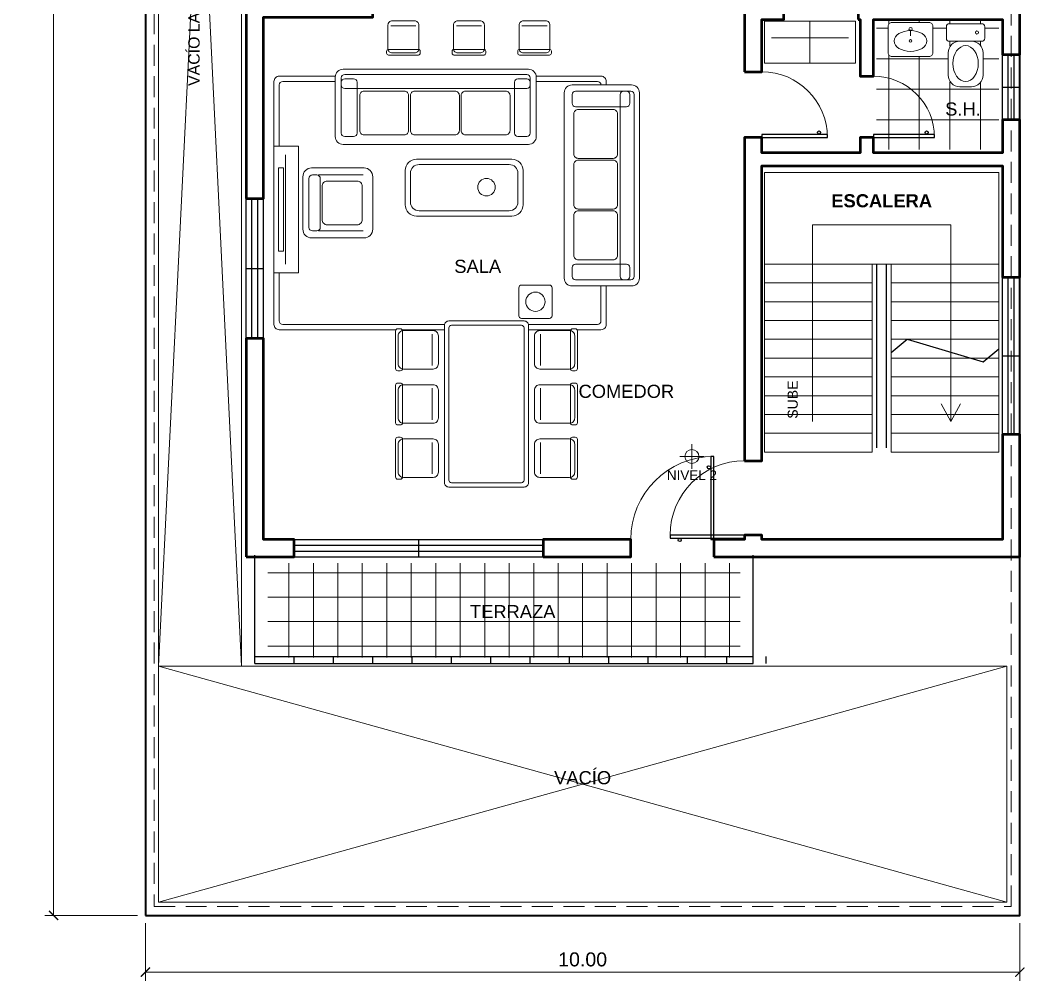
# Model space of a CAD drawing. Header units: metres. Extents: x -1.4 to 26.1, y -0.8 to 23.2.
# Drawn here: x 14.57 to 26.06, y -0.75 to 10.24 of the extents above; entities that cross this region are included whole.
import ezdxf
from ezdxf.enums import TextEntityAlignment as Align

# ---------------------------------------------------------------- set-up
doc = ezdxf.new("R2010")
doc.units = ezdxf.units.M
doc.linetypes.add('ARQ_OCULTO', pattern=[0.36, 0.24, -0.12])
for name, color, linetype, lineweight in [('A_COTA', 7, 'Continuous', 13), ('A_ESCALERA', 7, 'Continuous', 18), ('A_LIMITE', 7, 'Continuous', 35), ('A_MUEBLE', 7, 'Continuous', 18), ('A_MURO_CORTE', 7, 'Continuous', 50), ('A_PUERTA', 7, 'Continuous', 25), ('A_SANITARIO', 7, 'Continuous', 18), ('A_TEXTO', 7, 'Continuous', 13), ('A_VENTANA', 7, 'Continuous', 25)]:
    doc.layers.add(name, color=color, linetype=linetype, lineweight=lineweight)
for name, color, linetype, lineweight, true_color in [('A_MUEBLE_DETALLE', 8, 'Continuous', 9, 0x555555), ('A_PISO_TRAMA', 9, 'Continuous', 9, 0xb4b4b4), ('A_PROYECCION', 8, 'ARQ_OCULTO', 13, 0x737373), ('A_VACIO', 9, 'Continuous', 9, 0x9b9b9b)]:
    doc.layers.add(name, color=color, linetype=linetype, lineweight=lineweight, true_color=true_color)
doc.styles.add('ARQ', font='arial.ttf')
doc.styles.add('ARQ_BOLD', font='arialbd.ttf')
doc.styles.add('OpenSansCondensed-Light', font='OpenSansCondensed-Light.ttf')
doc.dimstyles.new('EZDXF', dxfattribs={"dimtxt": 0.25, "dimasz": 0.175, "dimexe": 0.375, "dimexo": 0.125, "dimgap": 0.1, "dimtad": 1, "dimlfac": 100, "dimzin": 12, "dimdsep": 46, "dimtxsty": 'OpenSansCondensed-Light', "dimblk": 'ARCHTICK', "dimcen": 2.5, "dimazin": 3, "dimtfac": 0.5, "dimtmove": 2, "dimatfit": 3})

# ---------------------------------------------------------------- blocks, each defined once
blk = doc.blocks.new('M_SOFA_3_PLAZAS')
at = {"layer": 'A_MUEBLE'}
for points in [[(-1.06, -0.43), (1.06, -0.43, 0.414214), (1.15, -0.34), (1.15, 0.34, 0.414214), (1.06, 0.43), (-1.06, 0.43, 0.414214), (-1.15, 0.34), (-1.15, -0.34, 0.414214)], [(-1.04, -0.34), (-0.94, -0.34, 0.414214), (-0.9, -0.3), (-0.9, 0.28, 0.414214), (-0.94, 0.32), (-1.04, 0.32, 0.414214), (-1.08, 0.28), (-1.08, -0.3, 0.414214)], [(0.94, -0.34), (1.04, -0.34, 0.414214), (1.08, -0.3), (1.08, 0.28, 0.414214), (1.04, 0.32), (0.94, 0.32, 0.414214), (0.9, 0.28), (0.9, -0.3, 0.414214)]]:
    blk.add_lwpolyline(points, format="xyb", close=True, dxfattribs=at)
at = {"layer": 'A_MUEBLE_DETALLE'}
for points in [[(-1.04, 0.21), (1.04, 0.21, 0.414214), (1.08, 0.25), (1.08, 0.33, 0.414214), (1.04, 0.37), (-1.04, 0.37, 0.414214), (-1.08, 0.33), (-1.08, 0.25, 0.414214)], [(-0.82, -0.32), (-0.36, -0.32, 0.414214), (-0.31, -0.27), (-0.31, 0.13, 0.414214), (-0.36, 0.18), (-0.82, 0.18, 0.414214), (-0.87, 0.13), (-0.87, -0.27, 0.414214)], [(-0.24, -0.32), (0.22, -0.32, 0.414214), (0.27, -0.27), (0.27, 0.13, 0.414214), (0.22, 0.18), (-0.24, 0.18, 0.414214), (-0.29, 0.13), (-0.29, -0.27, 0.414214)], [(0.34, -0.32), (0.8, -0.32, 0.414214), (0.85, -0.27), (0.85, 0.13, 0.414214), (0.8, 0.18), (0.34, 0.18, 0.414214), (0.29, 0.13), (0.29, -0.27, 0.414214)]]:
    blk.add_lwpolyline(points, format="xyb", close=True, dxfattribs=at)
blk = doc.blocks.new('M_BUTACA')
at = {"layer": 'A_MUEBLE'}
for p, q in [((-0.32, -0.29), (-0.32, 0.22)), ((0.32, -0.29), (0.32, 0.22))]:
    blk.add_line(p, q, dxfattribs=at)
blk.add_lwpolyline([(-0.3, -0.4), (0.3, -0.4, 0.414214), (0.4, -0.3), (0.4, 0.3, 0.414214), (0.3, 0.4), (-0.3, 0.4, 0.414214), (-0.4, 0.3), (-0.4, -0.3, 0.414214)], format="xyb", close=True, dxfattribs=at)
at = {"layer": 'A_MUEBLE_DETALLE'}
for points in [[(-0.28, 0.2), (0.28, 0.2, 0.414214), (0.32, 0.24), (0.32, 0.29, 0.414214), (0.28, 0.33), (-0.28, 0.33, 0.414214), (-0.32, 0.29), (-0.32, 0.24, 0.414214)], [(-0.19, -0.28), (0.19, -0.28, 0.414214), (0.25, -0.22), (0.25, 0.12, 0.414214), (0.19, 0.18), (-0.19, 0.18, 0.414214), (-0.25, 0.12), (-0.25, -0.22, 0.414214)]]:
    blk.add_lwpolyline(points, format="xyb", close=True, dxfattribs=at)
blk = doc.blocks.new('M_SILLA')
at = {"layer": 'A_MUEBLE'}
blk.add_lwpolyline([(-0.16, -0.23), (0.16, -0.23, 0.414214), (0.22, -0.17), (0.22, 0.17, 0.414214), (0.16, 0.23), (-0.16, 0.23, 0.414214), (-0.22, 0.17), (-0.22, -0.17, 0.414214)], format="xyb", close=True, dxfattribs=at)
at = {"layer": 'A_MUEBLE_DETALLE'}
blk.add_line((-0.18, -0.16), (0.18, -0.16), dxfattribs=at)
blk.add_lwpolyline([(-0.215, 0.18), (0.215, 0.18, 0.414214), (0.24, 0.205), (0.24, 0.235, 0.414214), (0.215, 0.26), (-0.215, 0.26, 0.414214), (-0.24, 0.235), (-0.24, 0.205, 0.414214)], format="xyb", close=True, dxfattribs=at)
blk = doc.blocks.new('M_COMEDOR_6')
at = {"layer": 'A_MUEBLE'}
blk.add_lwpolyline([(-0.43, -0.95), (0.43, -0.95, 0.414214), (0.48, -0.9), (0.48, 0.9, 0.414214), (0.43, 0.95), (-0.43, 0.95, 0.414214), (-0.48, 0.9), (-0.48, -0.9, 0.414214)], format="xyb", close=True, dxfattribs=at)
at = {"layer": 'A_MUEBLE_DETALLE'}
blk.add_lwpolyline([(-0.4, -0.9), (0.4, -0.9, 0.414214), (0.43, -0.87), (0.43, 0.87, 0.414214), (0.4, 0.9), (-0.4, 0.9, 0.414214), (-0.43, 0.87), (-0.43, -0.87, 0.414214)], format="xyb", close=True, dxfattribs=at)
at = {"layer": 'A_MUEBLE'}
for p, rotation in [((-0.78, 0.62), 90), ((0.78, 0.62), 270), ((-0.78, 0), 90), ((0.78, 0), 270), ((-0.78, -0.62), 90), ((0.78, -0.62), 270)]:
    blk.add_blockref('M_SILLA', p, dxfattribs=dict(at, rotation=rotation))
blk = doc.blocks.new('M_INODORO')
at = {"layer": 'A_MUEBLE_DETALLE'}
blk.add_circle((0.13, 0.3), 0.018, dxfattribs=at)
at = {"layer": 'A_SANITARIO'}
for points in [[(-0.185, 0.2), (0.185, 0.2, 0.414214), (0.22, 0.235), (0.22, 0.365, 0.414214), (0.185, 0.4), (-0.185, 0.4, 0.414214), (-0.22, 0.365), (-0.22, 0.235, 0.414214)], [(-0.067, -0.32), (0.067, -0.32, 0.414214), (0.2, -0.187), (0.2, 0.067, 0.414214), (0.067, 0.2), (-0.067, 0.2, 0.414214), (-0.2, 0.067), (-0.2, -0.187, 0.414214)]]:
    blk.add_lwpolyline(points, format="xyb", close=True, dxfattribs=at)
blk.add_ellipse((0, -0.055), major_axis=(0, 0.205), ratio=0.707317, dxfattribs=at)
blk = doc.blocks.new('M_LAVATORIO')
at = {"layer": 'A_MUEBLE_DETALLE'}
blk.add_circle((0, -0.02), 0.018, dxfattribs=at)
at = {"layer": 'A_SANITARIO'}
blk.add_line((0, 0.13), (0, 0.05), dxfattribs=at)
blk.add_lwpolyline([(-0.25, -0.23), (0.25, -0.23, 0.414214), (0.3, -0.18), (0.3, 0.18, 0.414214), (0.25, 0.23), (-0.25, 0.23, 0.414214), (-0.3, 0.18), (-0.3, -0.18, 0.414214)], format="xyb", close=True, dxfattribs=at)
blk.add_circle((0, 0.14), 0.022, dxfattribs=at)
blk.add_ellipse((0, -0.02), major_axis=(0.22, 0), ratio=0.636364, dxfattribs=at)
blk = doc.blocks.new('_ARCHTICK')
at = {"color": 0, "linetype": 'BYBLOCK', "const_width": 0.15}
blk.add_lwpolyline([(-0.5, -0.5), (0.5, 0.5)], dxfattribs=at)

msp = doc.modelspace()

# ---------------------------------------------------------------- hatches: boundary and pattern name
at = {"layer": 'A_PISO_TRAMA'}
h = msp.add_hatch(dxfattribs=at)
h.set_pattern_fill('ARQ_BALDOSA', style=0)
h.set_pattern_definition([(0, (0, 0), (0, 0.35), []), (90, (0, 0), (0.35, 0), [])])
h.paths.add_polyline_path([(25.76, 10.23), (25.76, 8.76), (24.36, 8.76), (24.36, 10.23)])
h.paths.add_polyline_path([(25.17879, 9.58566), (25.17889, 9.58528), (25.18666, 9.56025), (25.18679, 9.55988), (25.18696, 9.55953), (25.19926, 9.53688), (25.19946, 9.53655), (25.19969, 9.53624), (25.21597, 9.51651), (25.21622, 9.51622), (25.21651, 9.51597), (25.23624, 9.49969), (25.23655, 9.49946), (25.23688, 9.49926), (25.25953, 9.48696), (25.25988, 9.48679), (25.26025, 9.48666), (25.28528, 9.47889), (25.28566, 9.47879), (25.28606, 9.47873), (25.31293, 9.47602), (25.31333, 9.476), (25.44667, 9.476), (25.44707, 9.47602), (25.47394, 9.47873), (25.47434, 9.47879), (25.47472, 9.47889), (25.49975, 9.48666), (25.50012, 9.48679), (25.50047, 9.48696), (25.52312, 9.49926), (25.52345, 9.49946), (25.52376, 9.49969), (25.54349, 9.51597), (25.54378, 9.51622), (25.54403, 9.51651), (25.56031, 9.53624), (25.56054, 9.53655), (25.56074, 9.53688), (25.57304, 9.55953), (25.57321, 9.55988), (25.57334, 9.56025), (25.58111, 9.58528), (25.58121, 9.58566), (25.58127, 9.58606), (25.58398, 9.61293), (25.584, 9.61333), (25.584, 9.86667), (25.58398, 9.86707), (25.58127, 9.89394), (25.58121, 9.89434), (25.58111, 9.89472), (25.57334, 9.91975), (25.57321, 9.92012), (25.57304, 9.92047), (25.56074, 9.94312), (25.56054, 9.94345), (25.56031, 9.94376), (25.54403, 9.96349), (25.54378, 9.96378), (25.54349, 9.96403), (25.52376, 9.98031), (25.52345, 9.98054), (25.52312, 9.98074), (25.50047, 9.99304), (25.50012, 9.99321), (25.49975, 9.99334), (25.49119, 9.996), (25.565, 9.996), (25.5654, 9.99602), (25.56579, 9.99608), (25.57942, 9.99883), (25.5798, 9.99893), (25.58017, 9.99906), (25.58052, 9.99923), (25.58086, 9.99943), (25.59198, 10.00693), (25.59229, 10.00716), (25.59258, 10.00742), (25.59284, 10.00771), (25.59307, 10.00802), (25.60057, 10.01914), (25.60077, 10.01948), (25.60094, 10.01983), (25.60107, 10.0202), (25.60117, 10.02058), (25.60392, 10.03421), (25.60398, 10.0346), (25.604, 10.035), (25.604, 10.165), (25.60398, 10.1654), (25.60392, 10.16579), (25.60117, 10.17942), (25.60107, 10.1798), (25.60094, 10.18017), (25.60077, 10.18052), (25.60057, 10.18086), (25.59307, 10.19198), (25.59284, 10.19229), (25.59258, 10.19258), (25.59229, 10.19284), (25.59198, 10.19307), (25.58086, 10.20057), (25.58052, 10.20077), (25.58017, 10.20094), (25.5798, 10.20107), (25.57942, 10.20117), (25.56579, 10.20392), (25.5654, 10.20398), (25.565, 10.204), (25.195, 10.204), (25.1946, 10.20398), (25.19421, 10.20392), (25.18058, 10.20117), (25.1802, 10.20107), (25.17983, 10.20094), (25.17948, 10.20077), (25.17914, 10.20057), (25.16802, 10.19307), (25.16771, 10.19284), (25.16742, 10.19258), (25.16716, 10.19229), (25.16693, 10.19198), (25.15943, 10.18086), (25.15923, 10.18052), (25.15906, 10.18017), (25.15893, 10.1798), (25.15883, 10.17942), (25.15608, 10.16579), (25.15602, 10.1654), (25.156, 10.165), (25.156, 10.035), (25.15602, 10.0346), (25.15608, 10.03421), (25.15883, 10.02058), (25.15893, 10.0202), (25.15906, 10.01983), (25.15923, 10.01948), (25.15943, 10.01914), (25.16693, 10.00802), (25.16716, 10.00771), (25.16742, 10.00742), (25.16771, 10.00716), (25.16802, 10.00693), (25.17914, 9.99943), (25.17948, 9.99923), (25.17983, 9.99906), (25.1802, 9.99893), (25.18058, 9.99883), (25.19421, 9.99608), (25.1946, 9.99602), (25.195, 9.996), (25.26881, 9.996), (25.26025, 9.99334), (25.25988, 9.99321), (25.25953, 9.99304), (25.23688, 9.98074), (25.23655, 9.98054), (25.23624, 9.98031), (25.21651, 9.96403), (25.21622, 9.96378), (25.21597, 9.96349), (25.19969, 9.94376), (25.19946, 9.94345), (25.19926, 9.94312), (25.18696, 9.92047), (25.18679, 9.92012), (25.18666, 9.91975), (25.17889, 9.89472), (25.17879, 9.89434), (25.17873, 9.89394), (25.17602, 9.86707), (25.176, 9.86667), (25.176, 9.61333), (25.17602, 9.61293), (25.17873, 9.58606)], flags=0)
h.paths.add_polyline_path([(24.51978, 10.21598), (24.51941, 10.21585), (24.51906, 10.21568), (24.51872, 10.21548), (24.50521, 10.20637), (24.5049, 10.20614), (24.50462, 10.20588), (24.50436, 10.2056), (24.50413, 10.20529), (24.49502, 10.19178), (24.49482, 10.19144), (24.49465, 10.19109), (24.49452, 10.19072), (24.49442, 10.19033), (24.49108, 10.17379), (24.49102, 10.1734), (24.491, 10.173), (24.491, 9.867), (24.49102, 9.8666), (24.49108, 9.86621), (24.49442, 9.84967), (24.49452, 9.84928), (24.49465, 9.84891), (24.49482, 9.84856), (24.49502, 9.84822), (24.50413, 9.83471), (24.50436, 9.8344), (24.50462, 9.83412), (24.5049, 9.83386), (24.50521, 9.83363), (24.51872, 9.82452), (24.51906, 9.82432), (24.51941, 9.82415), (24.51978, 9.82402), (24.52017, 9.82392), (24.53671, 9.82058), (24.5371, 9.82052), (24.5375, 9.8205), (24.9625, 9.8205), (24.9629, 9.82052), (24.96329, 9.82058), (24.97983, 9.82392), (24.98022, 9.82402), (24.98059, 9.82415), (24.98094, 9.82432), (24.98128, 9.82452), (24.99479, 9.83363), (24.9951, 9.83386), (24.99538, 9.83412), (24.99564, 9.8344), (24.99587, 9.83471), (25.00498, 9.84822), (25.00518, 9.84856), (25.00535, 9.84891), (25.00548, 9.84928), (25.00558, 9.84967), (25.00892, 9.86621), (25.00898, 9.8666), (25.009, 9.867), (25.009, 10.173), (25.00898, 10.1734), (25.00892, 10.17379), (25.00558, 10.19033), (25.00548, 10.19072), (25.00535, 10.19109), (25.00518, 10.19144), (25.00498, 10.19178), (24.99587, 10.20529), (24.99564, 10.2056), (24.99538, 10.20588), (24.9951, 10.20614), (24.99479, 10.20637), (24.98128, 10.21548), (24.98094, 10.21568), (24.98059, 10.21585), (24.98022, 10.21598), (24.97983, 10.21608), (24.96329, 10.21942), (24.9629, 10.21948), (24.9625, 10.2195), (24.5375, 10.2195), (24.5371, 10.21948), (24.53671, 10.21942), (24.52017, 10.21608)], flags=0)
h = msp.add_hatch(dxfattribs=at)
h.set_pattern_fill('ARQ_BALDOSA', style=0)
h.set_pattern_definition([(0, (0, 0), (0, 0.28), []), (90, (0, 0), (0.28, 0), [])])
h.paths.add_polyline_path([(22.8, 4.03), (22.8, 2.95), (17.4, 2.95), (17.4, 4.03)])

# ---------------------------------------------------------------- linework, layer by layer
at = {"layer": 'A_COTA'}
for p, q in [((23.63, 5.65), (23.63, 7.9)), ((23.63, 7.9), (25.21, 7.9)), ((25.21, 7.9), (25.21, 5.65)), ((22.25, 5.11), (22.25, 5.39)), ((22.11, 5.25), (22.39, 5.25))]:
    msp.add_line(p, q, dxfattribs=at)
msp.add_lwpolyline([(25.1, 5.85), (25.21, 5.65), (25.32, 5.85)], dxfattribs=at)
msp.add_circle((22.25, 5.25), 0.08, dxfattribs=at)
at = {"layer": 'A_ESCALERA'}
for p, q in [((23.08, 7.235), (24.31, 7.235)), ((24.53, 7.235), (25.76, 7.235)), ((23.08, 7.02), (24.31, 7.02)), ((24.53, 7.02), (25.76, 7.02)), ((23.08, 6.805), (24.31, 6.805)), ((24.53, 6.805), (25.76, 6.805)), ((23.08, 6.59), (24.31, 6.59)), ((24.53, 6.59), (25.76, 6.59)), ((23.08, 6.375), (24.31, 6.375)), ((24.53, 6.375), (25.76, 6.375)), ((23.08, 6.16), (24.31, 6.16)), ((24.53, 6.16), (25.76, 6.16)), ((23.08, 5.945), (24.31, 5.945)), ((24.53, 5.945), (25.76, 5.945)), ((23.08, 5.73), (24.31, 5.73)), ((24.53, 5.73), (25.76, 5.73)), ((23.08, 5.515), (24.31, 5.515)), ((24.53, 5.515), (25.76, 5.515))]:
    msp.add_line(p, q, dxfattribs=at)
for points in [[(23.08, 7.45), (25.76, 7.45), (25.76, 8.5), (23.08, 8.5)], [(23.08, 5.3), (24.31, 5.3), (24.31, 7.45), (23.08, 7.45)], [(24.53, 5.3), (25.76, 5.3), (25.76, 7.45), (24.53, 7.45)]]:
    msp.add_lwpolyline(points, close=True, dxfattribs=at)
at = {"layer": 'A_LIMITE'}
msp.add_lwpolyline([(16, 0), (26, 0), (26, 22.3), (16, 22.3)], close=True, dxfattribs=at)
at = {"layer": 'A_MUEBLE'}
for points in [[(23.08, 9.75), (24.12, 9.75), (24.12, 10.23), (23.08, 10.23)], [(17.47, 7.35), (17.75, 7.35), (17.75, 8.8), (17.47, 8.8)]]:
    msp.add_lwpolyline(points, close=True, dxfattribs=at)
for points in [[(19.1, 8), (20.19, 8, 0.41421356), (20.32, 8.13), (20.32, 8.52, 0.41421356), (20.19, 8.65), (19.1, 8.65, 0.41421356), (18.97, 8.52), (18.97, 8.13, 0.41421356)], [(20.3, 6.83), (20.62, 6.83, 0.41421356), (20.65, 6.86), (20.65, 7.18, 0.41421356), (20.62, 7.21), (20.3, 7.21, 0.41421356), (20.27, 7.18), (20.27, 6.86, 0.41421356)]]:
    msp.add_lwpolyline(points, format="xyb", close=True, dxfattribs=at)
at = {"layer": 'A_MUEBLE_DETALLE'}
for p, q in [((23.6, 9.75), (23.6, 10.23)), ((23.16, 10.038), (24.04, 10.038)), ((17.6, 7.45), (17.6, 8.7))]:
    msp.add_line(p, q, dxfattribs=at)
for points in [[(18.16699, 9.6), (17.53, 9.6), (17.51791, 9.59878), (17.50664, 9.59529), (17.49645, 9.58975), (17.48757, 9.58243), (17.48025, 9.57355), (17.47471, 9.56335), (17.47122, 9.55209), (17.47, 9.54), (17.47, 8.804)], [(18.166, 9.54), (17.57, 9.54), (17.55443, 9.53686), (17.54172, 9.52828), (17.53314, 9.51557), (17.53, 9.5), (17.53, 8.804)], [(21.27, 9.504), (21.27, 9.54), (21.26878, 9.55209), (21.26528, 9.56335), (21.25975, 9.57355), (21.25243, 9.58243), (21.24355, 9.58975), (21.23335, 9.59529), (21.22209, 9.59878), (21.21, 9.6), (20.47301, 9.6)], [(21.20919, 9.504), (21.20686, 9.51557), (21.19828, 9.52828), (21.18557, 9.53686), (21.17, 9.54), (20.474, 9.54)], [(17.47, 7.346), (17.47, 6.76), (17.47122, 6.74791), (17.47471, 6.73665), (17.48025, 6.72645), (17.48757, 6.71757), (17.49645, 6.71025), (17.50664, 6.70472), (17.51791, 6.70122), (17.53, 6.7)], [(17.53, 7.346), (17.53, 6.8), (17.53314, 6.78443), (17.54172, 6.77172), (17.55443, 6.76314), (17.57, 6.76)], [(20.38301, 6.76), (21.17, 6.76), (21.18557, 6.76314), (21.19828, 6.77172), (21.20686, 6.78443), (21.21, 6.8), (21.21, 7.196)], [(20.93931, 6.7), (21.21, 6.7), (21.22209, 6.70122), (21.23335, 6.70472), (21.24355, 6.71025), (21.25243, 6.71757), (21.25975, 6.72645), (21.26528, 6.73665), (21.26878, 6.74791), (21.27, 6.76), (21.27, 7.196)], [(17.53, 6.7), (18.86069, 6.7)], [(17.57, 6.76), (19.41699, 6.76)], [(18.93973, 6.7), (19.416, 6.7)], [(20.384, 6.7), (20.86027, 6.7)]]:
    msp.add_lwpolyline(points, dxfattribs=at)
msp.add_lwpolyline([(17.52, 7.6), (17.58, 7.6), (17.58, 8.55), (17.52, 8.55)], close=True, dxfattribs=at)
msp.add_lwpolyline([(19.13, 8.06), (20.16, 8.06, 0.41421356), (20.26, 8.16), (20.26, 8.49, 0.41421356), (20.16, 8.59), (19.13, 8.59, 0.41421356), (19.03, 8.49), (19.03, 8.16, 0.41421356)], format="xyb", close=True, dxfattribs=at)
for centre, radius in [((19.9, 8.33), 0.1), ((20.46, 7.02), 0.11)]:
    msp.add_circle(centre, radius, dxfattribs=at)
for centre, radius, start, end in [((23.05, 8.9), 0.75, 0, 90), ((24.325, 8.9), 0.7, 0, 90), ((22.5, 4.3), 0.95, 90, 180), ((22.85, 4.35), 0.85, 90, 180)]:
    msp.add_arc(centre, radius, start, end, dxfattribs=at)
at = {"layer": 'A_MURO_CORTE'}
for points in [[(24.15, 10.25), (24.175, 10.25), (24.175, 9.6), (24.325, 9.6), (24.325, 10.25), (25.8, 10.25), (25.8, 9.85), (26, 9.85), (26, 13.05), (25.8, 13.05), (25.8, 12.6), (25.25, 12.6), (25.25, 12.4), (25.8, 12.4), (25.8, 10.45), (24.15, 10.45)], [(17.15, 8.2), (17.35, 8.2), (17.35, 10.275), (18.6, 10.275), (18.6, 10.425), (17.35, 10.425), (17.35, 12.4), (17.8, 12.4), (17.8, 12.6), (17.35, 12.6), (17.35, 12.85), (17.15, 12.85)], [(22.85, 9.65), (23.05, 9.65), (23.05, 10.25), (23.3, 10.25), (23.3, 10.45), (23.05, 10.45), (23.05, 10.75), (22.85, 10.75)], [(22.85, 5.2), (23.05, 5.2), (23.05, 8.575), (25.8, 8.575), (25.8, 7.3), (26, 7.3), (26, 9.1), (25.8, 9.1), (25.8, 8.725), (24.325, 8.725), (24.325, 8.9), (24.175, 8.9), (24.175, 8.725), (23.05, 8.725), (23.05, 8.9), (22.85, 8.9)], [(17.15, 4.1), (17.7, 4.1), (17.7, 4.3), (17.35, 4.3), (17.35, 6.6), (17.15, 6.6)], [(22.5, 4.1), (26, 4.1), (26, 5.5), (25.8, 5.5), (25.8, 4.3), (23.05, 4.3), (23.05, 4.35), (22.85, 4.35), (22.85, 4.3), (22.5, 4.3)], [(20.55, 4.1), (21.55, 4.1), (21.55, 4.3), (20.55, 4.3)]]:
    msp.add_lwpolyline(points, close=True, dxfattribs=at)
at = {"layer": 'A_PROYECCION'}
msp.add_lwpolyline([(16.1, 0.1), (25.9, 0.1), (25.9, 22.2), (16.1, 22.2)], close=True, dxfattribs=at)
at = {"layer": 'A_PUERTA'}
for p, q in [((24.365, 5.35), (24.365, 7.45)), ((24.475, 5.35), (24.475, 7.45)), ((17.25, 2.88), (17.25, 4.12)), ((22.95, 2.88), (22.95, 4.12)), ((17.25, 2.96), (22.95, 2.96)), ((17.25, 2.88), (17.25, 2.96)), ((17.25, 2.88), (22.95, 2.88)), ((17.7, 2.88), (17.7, 2.96)), ((18.15, 2.88), (18.15, 2.96)), ((18.6, 2.88), (18.6, 2.96)), ((19.05, 2.88), (19.05, 2.96)), ((19.5, 2.88), (19.5, 2.96)), ((19.95, 2.88), (19.95, 2.96)), ((20.4, 2.88), (20.4, 2.96)), ((20.85, 2.88), (20.85, 2.96)), ((21.3, 2.88), (21.3, 2.96)), ((21.75, 2.88), (21.75, 2.96)), ((22.2, 2.88), (22.2, 2.96)), ((22.65, 2.88), (22.65, 2.96)), ((23.1, 2.88), (23.1, 2.96))]:
    msp.add_line(p, q, dxfattribs=at)
for points in [[(23.05, 8.9), (23.8, 8.9), (23.8, 8.935), (23.05, 8.935)], [(24.325, 8.9), (25.025, 8.9), (25.025, 8.935), (24.325, 8.935)], [(22.5, 4.3), (22.5, 5.25), (22.465, 5.25), (22.465, 4.3)], [(22.85, 4.35), (22, 4.35), (22, 4.315), (22.85, 4.315)]]:
    msp.add_lwpolyline(points, close=True, dxfattribs=at)
msp.add_lwpolyline([(24.53, 6.4395), (24.71, 6.59), (25.58, 6.332), (25.76, 6.4825)], dxfattribs=at)
for centre in [(23.7025, 8.956), (24.934, 8.956), (22.444, 5.1265), (22.1105, 4.294)]:
    msp.add_circle(centre, 0.018, dxfattribs=at)
at = {"layer": 'A_VACIO'}
for p, q in [((16.15, 2.85), (17.1, 22.15)), ((17.1, 2.85), (16.15, 22.15)), ((16.15, 0.15), (25.85, 2.85)), ((25.85, 0.15), (16.15, 2.85))]:
    msp.add_line(p, q, dxfattribs=at)
for points in [[(16.15, 2.85), (17.1, 2.85), (17.1, 22.15), (16.15, 22.15)], [(16.15, 0.15), (25.85, 0.15), (25.85, 2.85), (16.15, 2.85)]]:
    msp.add_lwpolyline(points, close=True, dxfattribs=at)
at = {"layer": 'A_VENTANA'}
for p, q in [((25.8, 9.1), (25.8, 9.85)), ((25.8, 9.85), (26, 9.85)), ((25.865, 9.1), (25.865, 9.85)), ((25.935, 9.1), (25.935, 9.85)), ((26, 9.1), (26, 9.85)), ((25.8, 9.475), (26, 9.475)), ((25.8, 9.1), (26, 9.1)), ((17.15, 6.6), (17.15, 8.2)), ((17.15, 8.2), (17.35, 8.2)), ((17.215, 6.6), (17.215, 8.2)), ((17.285, 6.6), (17.285, 8.2)), ((17.35, 6.6), (17.35, 8.2)), ((17.15, 7.4), (17.35, 7.4)), ((25.8, 5.5), (25.8, 7.3)), ((25.8, 7.3), (26, 7.3)), ((25.865, 5.5), (25.865, 7.3)), ((25.935, 5.5), (25.935, 7.3)), ((26, 5.5), (26, 7.3)), ((17.15, 6.6), (17.35, 6.6)), ((25.8, 6.4), (26, 6.4)), ((25.8, 5.5), (26, 5.5)), ((17.7, 4.3), (20.55, 4.3)), ((17.7, 4.1), (17.7, 4.3)), ((19.125, 4.1), (19.125, 4.3)), ((20.55, 4.1), (20.55, 4.3)), ((17.7, 4.235), (20.55, 4.235)), ((17.7, 4.165), (20.55, 4.165)), ((17.7, 4.1), (20.55, 4.1))]:
    msp.add_line(p, q, dxfattribs=at)

# ---------------------------------------------------------------- block references
at = {"layer": 'A_MUEBLE', "xscale": 0.8, "yscale": 0.8, "rotation": 180}
for p in [(18.95, 10.05), (19.7, 10.05), (20.45, 10.05)]:
    msp.add_blockref('M_SILLA', p, dxfattribs=at)
at = {"layer": 'A_MUEBLE', "xscale": 0.85, "yscale": 0.85}
msp.add_blockref('M_LAVATORIO', (24.75, 10.02), dxfattribs=at)
at = {"layer": 'A_MUEBLE'}
for name, p in [('M_INODORO', (25.38, 9.8)), ('M_SOFA_3_PLAZAS', (19.32, 9.25)), ('M_COMEDOR_6', (19.9, 5.85))]:
    msp.add_blockref(name, p, dxfattribs=at)
for name, p, rotation in [('M_SOFA_3_PLAZAS', (21.22, 8.35), 270), ('M_BUTACA', (18.2, 8.15), 90)]:
    msp.add_blockref(name, p, dxfattribs=dict(at, rotation=rotation))

# ---------------------------------------------------------------- texts
at = {"layer": 'A_TEXTO', "style": 'ARQ'}
for s, height, p in [('VACÍO LATERAL', 0.13, (16.62, 10.2)), ('SUBE', 0.115, (23.46, 5.9))]:
    msp.add_text(s, height=height, rotation=90, dxfattribs=at).set_placement(p, align=Align.CENTER)
at = {"layer": 'A_TEXTO'}
for s, height, style, p in [('S.H.', 0.15, 'ARQ', (25.35, 9.15)), ('ESCALERA', 0.15, 'ARQ_BOLD', (24.42, 8.1)), ('SALA', 0.15, 'ARQ', (19.8, 7.35)), ('COMEDOR', 0.15, 'ARQ', (21.5, 5.92)), ('NIVEL 2', 0.11, 'ARQ', (22.25, 4.98)), ('TERRAZA', 0.15, 'ARQ', (20.2, 3.4)), ('VACÍO', 0.15, 'ARQ', (21, 1.5))]:
    msp.add_text(s, height=height, dxfattribs=dict(at, style=style)).set_placement(p, align=Align.CENTER)

# ---------------------------------------------------------------- dimensions: what is measured, and where the dimension line sits
at = {"layer": 'A_COTA'}
msp.add_linear_dim(base=(14.95, 0), p1=(16, 0), p2=(16, 22.3), angle=90, text='22.30 REF.', dimstyle='EZDXF', override={"dimtxt": 0.16, "dimasz": 0.105, "dimexe": 0.1, "dimexo": 0.09, "dimgap": 0.065, "dimtad": 1, "dimdec": 2, "dimzin": 0, "dimtxsty": 'ARQ', "dimblk": 'ARCHTICK', "dimclrd": 256, "dimclre": 256, "dimclrt": 256, "dimlwd": 13, "dimlwe": 13}, dxfattribs=at).render()
msp.add_linear_dim(base=(16, -0.65), p1=(16, 0), p2=(26, 0), text='10.00', dimstyle='EZDXF', override={"dimtxt": 0.16, "dimasz": 0.105, "dimexe": 0.1, "dimexo": 0.09, "dimgap": 0.065, "dimtad": 1, "dimdec": 2, "dimzin": 0, "dimtxsty": 'ARQ', "dimblk": 'ARCHTICK', "dimclrd": 256, "dimclre": 256, "dimclrt": 256, "dimlwd": 13, "dimlwe": 13}, dxfattribs=at).render()

doc.saveas('drawing.dxf')
